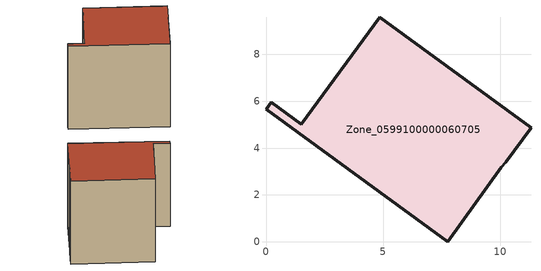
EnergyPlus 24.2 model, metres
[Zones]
Zone_0599100000060705
 floor ground (C_G): 7.75,0 0,5.65 0.22,5.95 1.51,5.01 4.85,9.58 11.31,4.87 10.22,3.39 10.04,3.18 z0
 wall outside (C_F): 1.51,5.01 0.22,5.95 0,5.65 7.75,0 10.04,3.18 10.22,3.39 11.31,4.87 4.85,9.58 1.51,5.01 z0:9.63
 roof outside (C_R): 7.75,0 10.04,3.18 10.22,3.39 11.31,4.87 4.85,9.58 1.51,5.01 0.22,5.95 0,5.65 z9.63
[BUILDING]
Pand.0599100000060705: North Axis=0; Terrain=City; Loads Convergence Tolerance Value=0.04; Temperature Convergence Tolerance Value=0.4; Solar Distribution=FullExterior; Maximum Number of Warmup Days=25; Minimum Number of Warmup Days=1
[Site:Location]
Rotterdam.The.Hague.AP_ZH_NLD Design_Conditions: Latitude=51.96; Longitude=4.45; Time Zone=1; Elevation=-4.5
[SITE:GROUNDTEMPERATURE:BUILDINGSURFACE]
18, 18, 18, 18, 18, 18, 18, 18, 18, 18, 18, 18
[MATERIAL] Thermal Absorptance=0.9; Solar Absorptance=0.7; Visible Absorptance=0.7
Name | Roughness | Thickness | Conductivity | Density | Specific Heat
G.TI.1946 | MediumSmooth | 0.15 | 1 | 540 | 1210
F.TI.1946 | Rough | 0.3 | 0.857143 | 1920 | 840
R.TI.1946 | MediumRough | 0.2 | 0.1 | 1500 | 1000
[CONSTRUCTION]
C_G: G.TI.1946
C_F: F.TI.1946
C_R: R.TI.1946
[ZONE]
Zone_0599100000060705: Type=1; Multiplier=1; Ceiling Height=Autocalculate; Volume=Autocalculate; Floor Area=autocalculate; Part of Total Floor Area=Yes
[ZONEINFILTRATION:DESIGNFLOWRATE]
Infil_Zone_0599100000060705: Zone or ZoneList or Space or SpaceList=Zone_0599100000060705; Schedule=AlwaysOn; Design Flow Rate Calculation Method=Flow/Area; Flow Rate per Floor Area=0.003; Constant Term Coefficient=1; Temperature Term Coefficient=0; Velocity Term Coefficient=0; Velocity Squared Term Coefficient=0
[HVACTEMPLATE:ZONE:IDEALLOADSAIRSYSTEM]
Zone_0599100000060705: Maximum Heating Supply Air Temperature=50; Minimum Cooling Supply Air Temperature=13; Maximum Heating Supply Air Humidity Ratio=0.0156; Minimum Cooling Supply Air Humidity Ratio=0.0077; Heating Limit=NoLimit; Cooling Limit=NoLimit; Dehumidification Control Type=ConstantSensibleHeatRatio; Cooling Sensible Heat Ratio=0.7; Dehumidification Setpoint=60; Humidification Control Type=None; Humidification Setpoint=30; Outdoor Air Method=None; Outdoor Air Flow Rate per Person=0.00944; Outdoor Air Flow Rate per Zone Floor Area=0; Outdoor Air Flow Rate per Zone=0; Demand Controlled Ventilation Type=None; Outdoor Air Economizer Type=NoEconomizer; Heat Recovery Type=None; Sensible Heat Recovery Effectiveness=0.7; Latent Heat Recovery Effectiveness=0.65
[ZONECONTROL:THERMOSTAT]
ThermostatControl_Zone_0599100000060705: Zone or ZoneList=Zone_0599100000060705; Control Type Schedule=DualSetpointControlType; Control 1=Thermostat_Zone_0599100000060705; Temperature Difference Between Cutout And Setpoint=0
[THERMOSTATSETPOINT:DUALSETPOINT]
Thermostat_Zone_0599100000060705: Heating Setpoint Temperature Schedule=HeatingSetpoint_Zone_0599100000060705; Cooling Setpoint Temperature Schedule=CoolingSetpoint_Zone_0599100000060705
[SCHEDULE:COMPACT]
HeatingSetpoint_Zone_0599100000060705: Through: 12/31, For: AllDays, Until: 24:00, 21
CoolingSetpoint_Zone_0599100000060705: Through: 12/31, For: AllDays, Until: 24:00, 24
DualSetpointControlType: Through: 12/31, For: AllDays, Until: 24:00, 4
AlwaysOn: Through: 12/31, For: AllDays, Until: 24:00, 1
